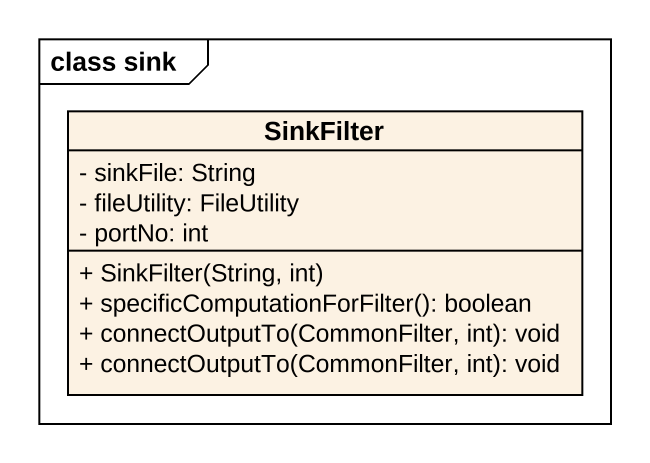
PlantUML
@startuml
mainframe class sink
hide circle
hide empty members
skinparam classAttributeIconSize 0
class SinkFilter {
  - sinkFile: String
  - fileUtility: FileUtility
  - portNo: int
  + SinkFilter(String, int)
  + specificComputationForFilter(): boolean
  + connectOutputTo(CommonFilter, int): void
  + connectOutputTo(CommonFilter, int): void
}
@enduml
